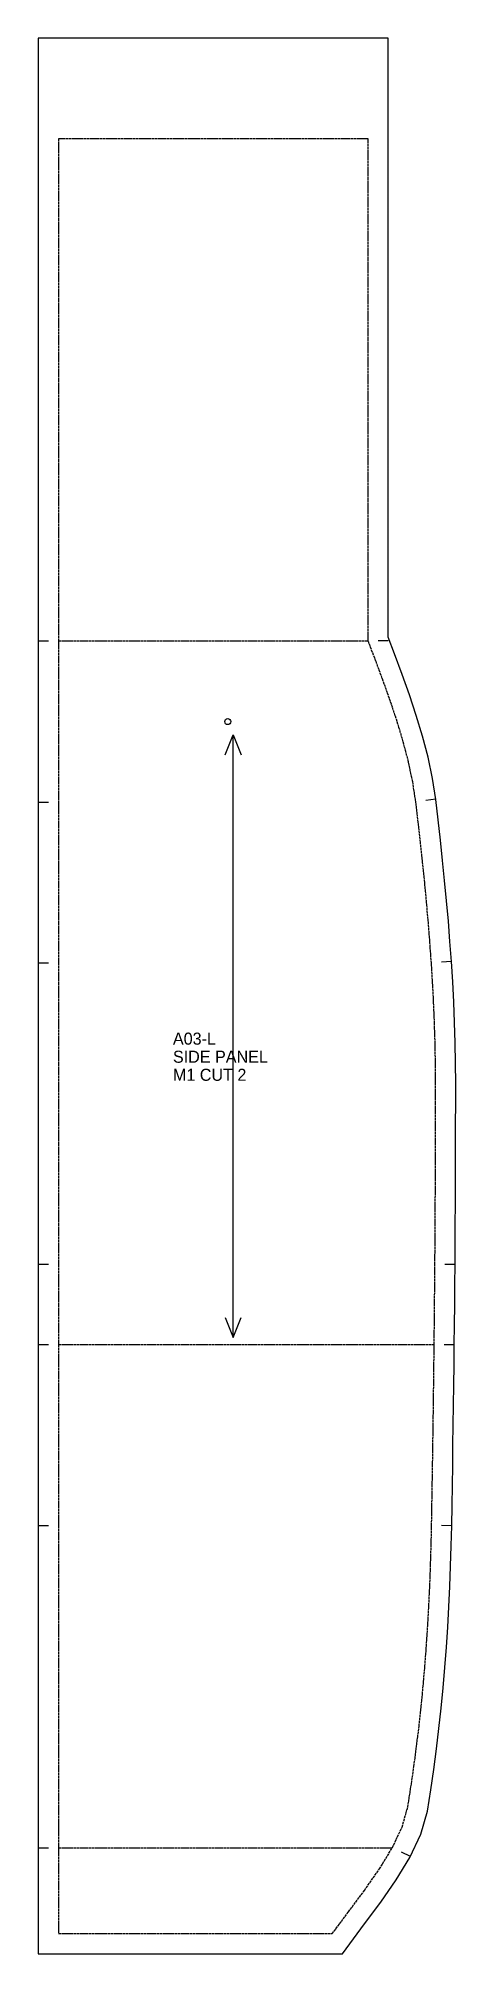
# Model space of a CAD drawing. Header units: millimetres. Extents: x 0 to 208, y 0 to 954.
import ezdxf

# ---------------------------------------------------------------- set-up
doc = ezdxf.new("R2010")
doc.units = ezdxf.units.MM
doc.linetypes.add('DASHED', pattern=[1.524, 1.27, -0.254])
for name, color, linetype in [('CUT', 7, 'CONTINUOUS'), ('DRILL', 6, 'CONTINUOUS'), ('GRAIN', 5, 'CONTINUOUS'), ('MARK', 4, 'DASHED'), ('NOTCH', 3, 'CONTINUOUS'), ('SEW', 1, 'DASHED'), ('TEXT', 2, 'CONTINUOUS')]:
    doc.layers.add(name, color=color, linetype=linetype)

msp = doc.modelspace()

# ---------------------------------------------------------------- linework, layer by layer
at = {"layer": 'CUT'}
msp.add_lwpolyline([(0, 0), (151.41, 0), (162.45, 14.81), (170.52, 25.7), (178.22, 36.74), (185.06, 47.96), (190.51, 59.49), (193.74, 70.96), (195.43, 81.63), (196.91, 91.78), (198.26, 101.93), (199.48, 112.06), (200.59, 122.19), (201.57, 132.32), (202.45, 142.43), (203.21, 152.54), (203.87, 162.64), (204.44, 172.74), (204.91, 182.84), (205.29, 192.92), (205.59, 203.01), (205.81, 213.07), (205.98, 223.09), (206.15, 233.1), (206.31, 243.11), (206.46, 253.12), (206.6, 263.12), (206.74, 273.13), (206.87, 283.14), (206.99, 293.15), (207.1, 303.16), (207.2, 313.16), (207.3, 323.17), (207.39, 333.18), (207.47, 343.19), (207.54, 353.2), (207.6, 363.21), (207.66, 373.21), (207.7, 383.22), (207.74, 393.23), (207.77, 403.24), (207.79, 413.25), (207.81, 423.26), (207.81, 433.29), (207.75, 443.39), (207.56, 453.51), (207.25, 463.63), (206.83, 473.74), (206.31, 483.84), (205.68, 493.94), (204.97, 504.04), (204.16, 514.13), (203.28, 524.21), (202.32, 534.29), (201.3, 544.37), (200.21, 554.44), (199.07, 564.5), (197.87, 574.71), (196.27, 585.17), (194.05, 595.7), (191.33, 606.14), (188.21, 616.5), (184.79, 626.78), (181.16, 636.98), (177.4, 647.12), (174.25, 655.49), (174.25, 663.67), (174.25, 673.67), (174.25, 683.67), (174.25, 693.67), (174.25, 703.67), (174.25, 713.67), (174.25, 723.67), (174.25, 733.67), (174.25, 743.67), (174.25, 753.67), (174.25, 763.67), (174.25, 773.67), (174.25, 783.67), (174.25, 793.67), (174.25, 803.67), (174.25, 813.67), (174.25, 823.67), (174.25, 833.67), (174.25, 843.67), (174.25, 853.67), (174.25, 863.67), (174.25, 873.67), (174.25, 883.67), (174.25, 893.67), (174.25, 953.67), (0, 953.67), (0, 893.67), (0, 883.67), (0, 873.67), (0, 863.67), (0, 853.67), (0, 843.67), (0, 833.67), (0, 823.67), (0, 813.67), (0, 803.67), (0, 793.67), (0, 783.67), (0, 773.67), (0, 763.67), (0, 753.67), (0, 743.67), (0, 733.67), (0, 723.67), (0, 713.67), (0, 703.67), (0, 693.67), (0, 683.67), (0, 673.67), (0, 663.67), (0, 653.67), (0, 643.62), (0, 633.57), (0, 623.52), (0, 613.48), (0, 603.44), (0, 593.41), (0, 583.39), (0, 573.37), (0, 563.35), (0, 553.34), (0, 543.33), (0, 533.32), (0, 523.31), (0, 513.3), (0, 503.29), (0, 493.28), (0, 483.27), (0, 473.27), (0, 463.27), (0, 453.27), (0, 443.26), (0, 433.26), (0, 423.26), (0, 413.26), (0, 403.26), (0, 393.26), (0, 383.26), (0, 373.26), (0, 363.26), (0, 353.26), (0, 343.26), (0, 333.26), (0, 323.26), (0, 313.26), (0, 303.26), (0, 293.26), (0, 283.26), (0, 273.26), (0, 263.26), (0, 253.26), (0, 243.26), (0, 233.26), (0, 223.26), (0, 213.26), (0, 203.26), (0, 193.26), (0, 183.26), (0, 173.26), (0, 163.25), (0, 153.25), (0, 143.24), (0, 133.23), (0, 123.22), (0, 113.2), (0, 103.18), (0, 93.16), (0, 83.14), (0, 73.1), (0, 63), (0, 52.71), (0, 42.21), (0, 31.54), (0, 20.78)], close=True, dxfattribs=at)
at = {"layer": 'DRILL'}
msp.add_circle((94.34, 613.48), 1.5, dxfattribs=at)
at = {"layer": 'GRAIN'}
msp.add_line((97.03, 306.84), (97.03, 606.84), dxfattribs=at)
for points in [[(93.03, 596.84), (97.03, 606.84), (101.03, 596.84)], [(93.03, 316.84), (97.03, 306.84), (101.03, 316.84)]]:
    msp.add_lwpolyline(points, dxfattribs=at)
at = {"layer": 'MARK'}
for points in [[(10, 653.67), (164.25, 653.67)], [(10, 303.26), (197.1, 303.26)], [(10, 52.71), (176.25, 52.71)]]:
    msp.add_lwpolyline(points, dxfattribs=at)
at = {"layer": 'NOTCH'}
for p, q in [((0, 653.67), (5, 653.67)), ((174.25, 653.67), (169.25, 653.67)), ((0, 573.37), (5, 573.37)), ((197.84, 574.88), (192.9, 574.12)), ((0, 493.28), (5, 493.28)), ((205.68, 493.99), (200.69, 493.63)), ((0, 343.26), (5, 343.26)), ((207.47, 343.19), (202.47, 343.23)), ((0, 303.26), (5, 303.26)), ((207.1, 303.16), (202.1, 303.21)), ((0, 213.26), (5, 213.26)), ((205.81, 213.09), (200.81, 213.17)), ((0, 52.71), (5, 52.71)), ((185.29, 48.43), (180.77, 50.57))]:
    msp.add_line(p, q, dxfattribs=at)
at = {"layer": 'SEW'}
msp.add_lwpolyline([(10, 10), (146.39, 10), (154.42, 20.78), (162.4, 31.54), (169.84, 42.21), (176.25, 52.71), (181.12, 63), (183.96, 73.1), (185.55, 83.14), (187.01, 93.16), (188.34, 103.18), (189.55, 113.2), (190.64, 123.22), (191.61, 133.23), (192.48, 143.24), (193.24, 153.25), (193.89, 163.25), (194.45, 173.26), (194.92, 183.26), (195.3, 193.26), (195.59, 203.26), (195.81, 213.26), (195.98, 223.26), (196.15, 233.26), (196.31, 243.26), (196.46, 253.26), (196.6, 263.26), (196.74, 273.26), (196.87, 283.26), (196.99, 293.26), (197.1, 303.26), (197.2, 313.26), (197.3, 323.26), (197.39, 333.26), (197.47, 343.26), (197.54, 353.26), (197.6, 363.26), (197.66, 373.26), (197.7, 383.26), (197.74, 393.26), (197.77, 403.26), (197.79, 413.26), (197.81, 423.26), (197.81, 433.26), (197.75, 443.26), (197.56, 453.27), (197.26, 463.27), (196.84, 473.27), (196.32, 483.27), (195.7, 493.28), (194.99, 503.29), (194.2, 513.3), (193.32, 523.31), (192.37, 533.32), (191.35, 543.33), (190.27, 553.34), (189.14, 563.35), (187.96, 573.37), (186.43, 583.39), (184.31, 593.41), (181.7, 603.44), (178.68, 613.48), (175.34, 623.52), (171.76, 633.57), (168.03, 643.62), (164.25, 653.67), (164.25, 663.67), (164.25, 673.67), (164.25, 683.67), (164.25, 693.67), (164.25, 703.67), (164.25, 713.67), (164.25, 723.67), (164.25, 733.67), (164.25, 743.67), (164.25, 753.67), (164.25, 763.67), (164.25, 773.67), (164.25, 783.67), (164.25, 793.67), (164.25, 803.67), (164.25, 813.67), (164.25, 823.67), (164.25, 833.67), (164.25, 843.67), (164.25, 853.67), (164.25, 863.67), (164.25, 873.67), (164.25, 883.67), (164.25, 893.67), (164.25, 903.67), (10, 903.67), (10, 893.67), (10, 883.67), (10, 873.67), (10, 863.67), (10, 853.67), (10, 843.67), (10, 833.67), (10, 823.67), (10, 813.67), (10, 803.67), (10, 793.67), (10, 783.67), (10, 773.67), (10, 763.67), (10, 753.67), (10, 743.67), (10, 733.67), (10, 723.67), (10, 713.67), (10, 703.67), (10, 693.67), (10, 683.67), (10, 673.67), (10, 663.67), (10, 653.67), (10, 643.62), (10, 633.57), (10, 623.52), (10, 613.48), (10, 603.44), (10, 593.41), (10, 583.39), (10, 573.37), (10, 563.35), (10, 553.34), (10, 543.33), (10, 533.32), (10, 523.31), (10, 513.3), (10, 503.29), (10, 493.28), (10, 483.27), (10, 473.27), (10, 463.27), (10, 453.27), (10, 443.26), (10, 433.26), (10, 423.26), (10, 413.26), (10, 403.26), (10, 393.26), (10, 383.26), (10, 373.26), (10, 363.26), (10, 353.26), (10, 343.26), (10, 333.26), (10, 323.26), (10, 313.26), (10, 303.26), (10, 293.26), (10, 283.26), (10, 273.26), (10, 263.26), (10, 253.26), (10, 243.26), (10, 233.26), (10, 223.26), (10, 213.26), (10, 203.26), (10, 193.26), (10, 183.26), (10, 173.26), (10, 163.25), (10, 153.25), (10, 143.24), (10, 133.23), (10, 123.22), (10, 113.2), (10, 103.18), (10, 93.16), (10, 83.14), (10, 73.1), (10, 63), (10, 52.71), (10, 42.21), (10, 31.54), (10, 20.78)], close=True, dxfattribs=at)

# ---------------------------------------------------------------- texts
at = {"layer": 'TEXT'}
for s, p in [('A03-L', (67.03, 452.6)), ('SIDE PANEL', (67.03, 443.6)), ('M1 CUT 2', (67.03, 434.6))]:
    msp.add_text(s, height=6, dxfattribs=at).set_placement(p)

doc.saveas('drawing.dxf')
